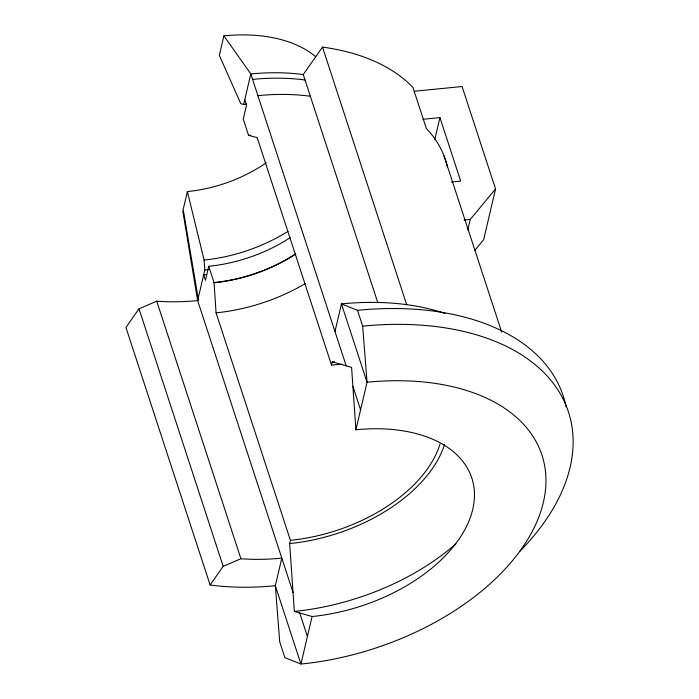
<?xml version="1.0" encoding="UTF-8"?>
<svg xmlns="http://www.w3.org/2000/svg" width="699" height="699" viewBox="0 0 699 699"><rect width="100%" height="100%" fill="white"/><g stroke="black" fill="none" stroke-linecap="round" stroke-linejoin="round"><path stroke-width="1.05" d="M293.038 592.472L197.634 300.579L182.806 211.063L187.376 191.587A105.802 63.67 -18.1 0 0 266.179 162.78M315.66 56.68A136.052 81.879 -18.1 0 0 223.907 35.841L219.337 55.326L240.788 103.67L243.636 104.492A128.555 77.362 -18.1 0 1 246.642 104.221M275.476 585.71L275.336 585.727A218.804 131.683 -18.1 0 1 210.111 584.984L125.934 327.438L139.005 308.792L156.742 301.199A175.956 105.89 -18.1 0 0 197.634 300.579L204.798 270.059L204.099 260.037L187.376 191.587M243.636 104.492L250.801 73.963L223.907 35.841M290.251 237.599A114.269 68.764 -18.1 0 1 208.721 266.275L205.436 280.308L203.662 274.882A136.052 81.879 -18.1 0 0 206.86 274.541M342.187 364.319A136.052 81.879 -18.1 0 0 331.527 365.096L332.287 361.837L351.588 367.403L355.905 429.771A144.999 87.261 -18.1 0 1 472.742 509.353A144.999 87.261 -18.1 0 1 312.086 616.527L294.349 611.407L289.657 543.569L290.417 540.31L216.07 312.837L214.043 282.545L208.721 266.275M250.749 135.169A114.269 68.764 -18.1 0 0 248.564 135.379L257.171 137.616L331.527 365.088M301.007 664.041L284.895 657.645L279.722 641.822L275.336 585.727L281.811 558.125A175.956 105.89 -18.1 0 1 240.919 558.746L223.182 566.339L210.111 584.984M334.978 331.509L341.453 303.916A218.804 131.683 -18.1 0 1 444.87 313.423M312.086 616.527L300.937 664.05L275.336 585.727M355.905 429.771L367.054 382.248L362.667 326.145L357.495 310.321L341.453 303.916L367.054 382.248A218.804 131.683 -18.1 0 1 543.455 501.952A218.804 131.683 -18.1 0 1 302.064 663.936M434.726 139.8L439.942 117.589L422.912 119.284M467.771 230.041L470.252 219.46L495.556 188.957L462.074 86.519L414.664 91.237M495.556 188.957L483.647 239.731L474.752 250.452M377.792 302.623L303.252 74.566L322.501 47.113A218.804 131.683 -18.1 0 1 412.969 87.541L426.303 128.345L432.305 135.335A218.804 131.683 -18.1 0 1 447.465 167.096M183.453 211.002L198.533 300.491L197.634 300.579M451.493 182.002L460.693 181.085L439.942 117.589M463.987 220.08L470.252 219.46M444.031 155.912L501.716 332.156M322.501 47.113L406.678 304.659M346.197 365.857L250.801 73.963A175.956 105.89 -18.1 0 1 303.252 74.566M352.899 386.346L360.579 409.841M244.772 99.66L246.537 105.086L243.252 119.11L248.564 135.379M299.731 612.962L307.411 636.457M156.742 301.199L240.919 558.746M139.005 308.792L223.182 566.339M357.495 310.321A257.389 154.898 -18.1 0 1 566.094 406.914M362.667 326.145A257.389 154.898 -18.1 0 1 519.575 551.607M295.572 253.859A114.269 68.764 -18.1 0 1 214.043 282.545M257.887 95.649A175.956 105.89 -18.1 0 1 310.339 96.244M252.566 79.389A175.956 105.89 -18.1 0 1 305.026 79.983M213.99 282.772A114.383 68.843 -18.1 0 0 220.141 282.047A114.627 68.983 -18.1 0 0 295.773 254.008M439.977 444.118A136.052 81.879 -18.1 0 1 290.417 540.31M305.419 283.506A136.052 81.879 -18.1 0 1 216.07 312.837M287.997 231.317A121.408 73.063 -18.1 0 1 204.099 260.037M208.826 269.613A128.555 77.362 -18.1 0 1 204.798 270.059M444.573 444.407A141.102 84.92 -18.1 0 1 289.657 543.569M332.287 361.837A141.102 84.92 -18.1 0 1 334.305 361.645M455.827 543.936A189.446 114.016 -18.1 0 1 294.349 611.407"/></g></svg>
